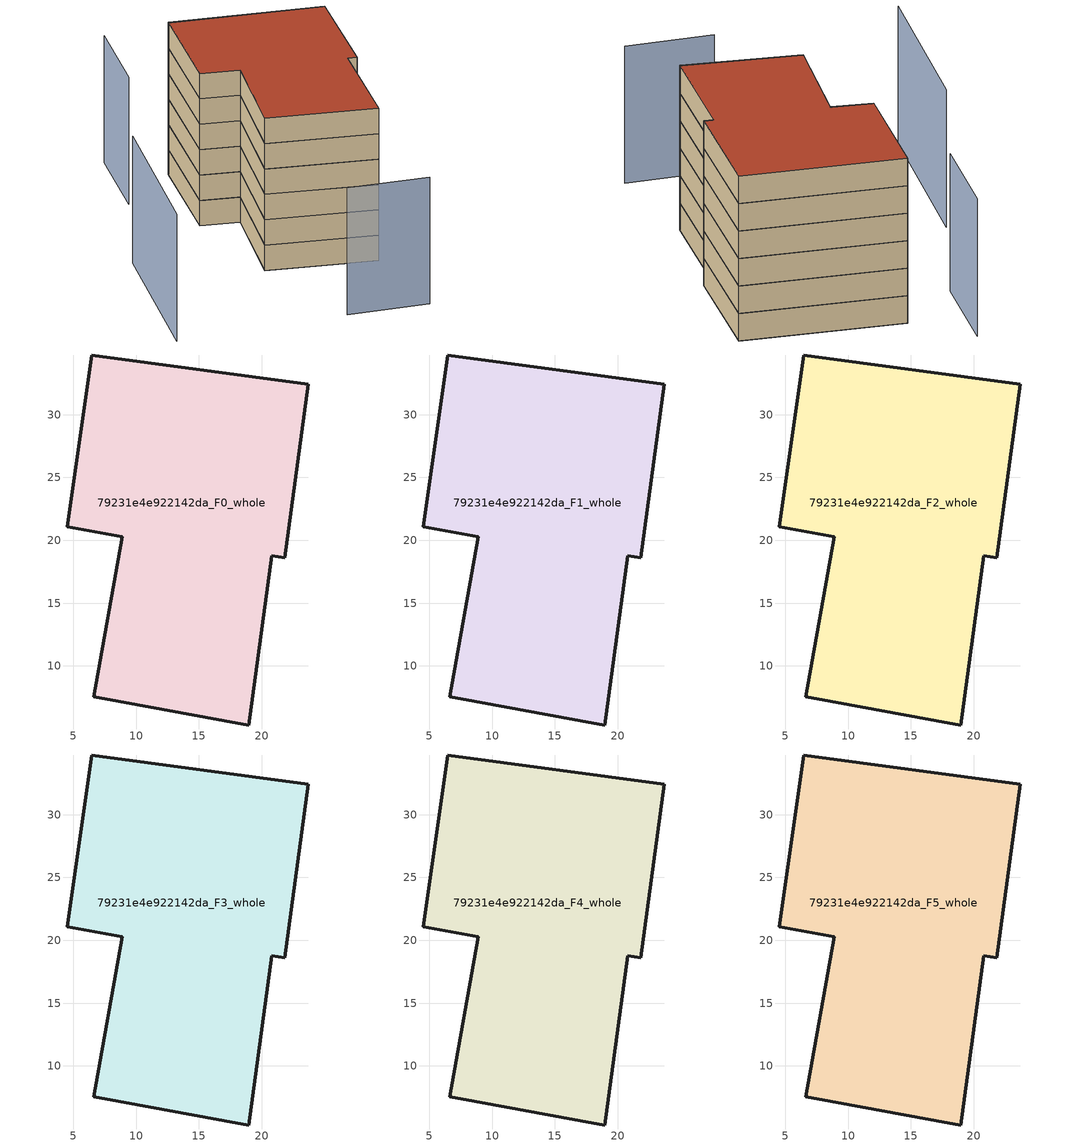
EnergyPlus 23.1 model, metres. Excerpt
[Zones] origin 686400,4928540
79231e4e922142da_F0_whole
 floor ground (EU_floor_Construction): 18.97,5.3 20.81,18.76 21.85,18.62 23.69,32.41 6.48,34.75 4.54,21.06 8.92,20.27 6.61,7.53 z0
 wall outside (EU_wall_Construction): 6.48,34.75 23.69,32.41 21.85,18.62 20.81,18.76 18.97,5.3 6.61,7.53 8.92,20.27 4.54,21.06 6.48,34.75 z0:3
79231e4e922142da_F1_whole
 floor to 79231e4e922142da_F0_whole (EU_floor_Construction): 18.97,5.3 20.8,18.76 21.85,18.62 23.69,32.41 6.48,34.75 4.53,21.06 8.92,20.27 6.61,7.53 z3
 wall outside (EU_wall_Construction): 6.48,34.75 23.69,32.41 21.85,18.62 20.81,18.76 18.97,5.3 6.61,7.53 8.92,20.27 4.54,21.06 6.48,34.75 z3:6
79231e4e922142da_F2_whole
 floor to 79231e4e922142da_F1_whole (EU_floor_Construction): 18.97,5.3 20.8,18.76 21.85,18.62 23.69,32.41 6.48,34.75 4.53,21.06 8.92,20.27 6.61,7.53 z6
 wall outside (EU_wall_Construction): 6.48,34.75 23.69,32.41 21.85,18.62 20.81,18.76 18.97,5.3 6.61,7.53 8.92,20.27 4.54,21.06 6.48,34.75 z6:9
79231e4e922142da_F3_whole
 floor to 79231e4e922142da_F2_whole (EU_floor_Construction): 18.97,5.3 20.8,18.76 21.85,18.62 23.69,32.41 6.48,34.75 4.53,21.06 8.92,20.27 6.61,7.53 z9
 wall outside (EU_wall_Construction): 6.48,34.75 23.69,32.41 21.85,18.62 20.81,18.76 18.97,5.3 6.61,7.53 8.92,20.27 4.54,21.06 6.48,34.75 z9:12
79231e4e922142da_F4_whole
 floor to 79231e4e922142da_F3_whole (EU_floor_Construction): 18.97,5.3 20.8,18.76 21.85,18.62 23.69,32.41 6.48,34.75 4.53,21.06 8.92,20.27 6.61,7.53 z12
 wall outside (EU_wall_Construction): 6.48,34.75 23.69,32.41 21.85,18.62 20.81,18.76 18.97,5.3 6.61,7.53 8.92,20.27 4.54,21.06 6.48,34.75 z12:15
79231e4e922142da_F5_whole
 floor to 79231e4e922142da_F4_whole (EU_floor_Construction): 18.97,5.3 20.8,18.76 21.85,18.62 23.69,32.41 6.48,34.75 4.53,21.06 8.92,20.27 6.61,7.53 z15
 wall outside (EU_wall_Construction): 6.48,34.75 23.69,32.41 21.85,18.62 20.81,18.76 18.97,5.3 6.61,7.53 8.92,20.27 4.54,21.06 6.48,34.75 z15:18
 roof outside (EU_roof_Construction): 23.69,32.41 21.85,18.62 20.81,18.76 18.97,5.3 6.61,7.53 8.92,20.27 4.54,21.06 6.48,34.75 z18
shading: 10.47,-6.52 19.76,-7.28 / -5.86,14.67 -9.13,-6 / 1.29,40.33 -0.37,29.19 z0:15
[Building]
EU S2 Campaign: North Axis=0; Terrain=City; Solar Distribution=FullExterior
[Site:Location]
Bologna: Latitude=44.5; Longitude=11.25; Time Zone=1; Elevation=37
[SizingPeriod:WeatherFileDays]
AnnualSizingPeriod: Begin Month=1; Begin Day of Month=1; End Month=12; End Day of Month=31; Day of Week for Start Day=Monday; Use Weather File Daylight Saving Period=No; Use Weather File Rain and Snow Indicators=No
[MATERIAL]
EU_InternalMass_Material: Roughness=MediumRough; Thickness=0.1; Conductivity=1; Density=1800; Specific Heat=900; Thermal Absorptance=0.9; Solar Absorptance=0.7; Visible Absorptance=0.7
[MATERIAL:NOMASS] Roughness=MediumRough; Thermal Absorptance=0.9; Solar Absorptance=0.7; Visible Absorptance=0.7
Name | Thermal Resistance
EU_wall_NoMass | 0.905828
EU_roof_NoMass | 0.37593
EU_floor_NoMass | 0.67114
[CONSTRUCTION]
EU_wall_Construction: EU_wall_NoMass
EU_roof_Construction: EU_roof_NoMass
EU_floor_Construction: EU_floor_NoMass
EU_InternalMass_Construction: EU_InternalMass_Material
[ZONE] Type=1; Multiplier=1; Ceiling Height=autocalculate; Volume=1217.72; Floor Area=autocalculate; Part of Total Floor Area=Yes
79231e4e922142da_F0_whole; 79231e4e922142da_F1_whole; 79231e4e922142da_F2_whole; 79231e4e922142da_F3_whole; 79231e4e922142da_F4_whole; 79231e4e922142da_F5_whole
[INTERNALMASS] Construction=EU_InternalMass_Construction; Surface Area=405.907
Name | Zone or ZoneList
79231e4e922142da_F0_whole_EU_InternalMass | 79231e4e922142da_F0_whole
79231e4e922142da_F1_whole_EU_InternalMass | 79231e4e922142da_F1_whole
79231e4e922142da_F2_whole_EU_InternalMass | 79231e4e922142da_F2_whole
79231e4e922142da_F3_whole_EU_InternalMass | 79231e4e922142da_F3_whole
79231e4e922142da_F4_whole_EU_InternalMass | 79231e4e922142da_F4_whole
79231e4e922142da_F5_whole_EU_InternalMass | 79231e4e922142da_F5_whole
[OTHEREQUIPMENT] Fuel Type=Electricity; Design Level Calculation Method=Watts/Area; Power per Zone Floor Area=1; Fraction Latent=0; Fraction Radiant=0; Fraction Lost=0; Carbon Dioxide Generation Rate=0; EndUse Subcategory=EU_Step8_InternalGains
Name | Zone or ZoneList or Space or SpaceList | Schedule
EU_Step8_InternalGain_79231e4e922142da_F0_whole_f000 | 79231e4e922142da_F0_whole | EU_Step8_GainSchedule_79231e4e922142da_F0_whole_f000
EU_Step8_InternalGain_79231e4e922142da_F1_whole_f000 | 79231e4e922142da_F1_whole | EU_Step8_GainSchedule_79231e4e922142da_F1_whole_f000
EU_Step8_InternalGain_79231e4e922142da_F2_whole_f000 | 79231e4e922142da_F2_whole | EU_Step8_GainSchedule_79231e4e922142da_F2_whole_f000
EU_Step8_InternalGain_79231e4e922142da_F3_whole_f000 | 79231e4e922142da_F3_whole | EU_Step8_GainSchedule_79231e4e922142da_F3_whole_f000
EU_Step8_InternalGain_79231e4e922142da_F4_whole_f000 | 79231e4e922142da_F4_whole | EU_Step8_GainSchedule_79231e4e922142da_F4_whole_f000
EU_Step8_InternalGain_79231e4e922142da_F5_whole_f000 | 79231e4e922142da_F5_whole | EU_Step8_GainSchedule_79231e4e922142da_F5_whole_f000
[ZONEVENTILATION:DESIGNFLOWRATE] Schedule=EU_AlwaysOn; Design Flow Rate Calculation Method=AirChanges/Hour; Air Changes per Hour=0.73129; Ventilation Type=Natural; Fan Pressure Rise=0; Fan Total Efficiency=1; Constant Term Coefficient=1; Temperature Term Coefficient=0; Velocity Term Coefficient=0; Velocity Squared Term Coefficient=0; Minimum Indoor Temperature=-100; Maximum Indoor Temperature=100; Delta Temperature=-100; Minimum Outdoor Temperature=-100; Maximum Outdoor Temperature=100; Maximum Wind Speed=40
Name | Zone or ZoneList or Space or SpaceList
EU_ConstantAir_79231e4e922142da_F0_whole | 79231e4e922142da_F0_whole
EU_ConstantAir_79231e4e922142da_F1_whole | 79231e4e922142da_F1_whole
EU_ConstantAir_79231e4e922142da_F2_whole | 79231e4e922142da_F2_whole
EU_ConstantAir_79231e4e922142da_F3_whole | 79231e4e922142da_F3_whole
EU_ConstantAir_79231e4e922142da_F4_whole | 79231e4e922142da_F4_whole
EU_ConstantAir_79231e4e922142da_F5_whole | 79231e4e922142da_F5_whole
[HVACTEMPLATE:THERMOSTAT] Constant Heating Setpoint=20; Constant Cooling Setpoint=50
EU_HeatOnly_79231e4e922142da_F0_whole; EU_HeatOnly_79231e4e922142da_F1_whole; EU_HeatOnly_79231e4e922142da_F2_whole; EU_HeatOnly_79231e4e922142da_F3_whole; EU_HeatOnly_79231e4e922142da_F4_whole; EU_HeatOnly_79231e4e922142da_F5_whole
[HVACTEMPLATE:ZONE:IDEALLOADSAIRSYSTEM] System Availability Schedule=EU_AlwaysOn; Maximum Heating Supply Air Temperature=50; Minimum Cooling Supply Air Temperature=13; Maximum Heating Supply Air Humidity Ratio=0.0156; Minimum Cooling Supply Air Humidity Ratio=0.0077; Heating Limit=NoLimit; Cooling Limit=NoLimit; Heating Availability Schedule=EU_AlwaysOn; Cooling Availability Schedule=EU_CoolingOff; Dehumidification Control Type=ConstantSensibleHeatRatio; Cooling Sensible Heat Ratio=0.7; Dehumidification Setpoint=60; Humidification Control Type=None; Humidification Setpoint=30; Outdoor Air Method=None; Outdoor Air Flow Rate per Person=0.00944; Outdoor Air Flow Rate per Zone Floor Area=0; Outdoor Air Flow Rate per Zone=0; Demand Controlled Ventilation Type=None; Outdoor Air Economizer Type=NoEconomizer; Heat Recovery Type=None; Sensible Heat Recovery Effectiveness=0.7; Latent Heat Recovery Effectiveness=0.65
Name | Template Thermostat
79231e4e922142da_F0_whole | EU_HeatOnly_79231e4e922142da_F0_whole
79231e4e922142da_F1_whole | EU_HeatOnly_79231e4e922142da_F1_whole
79231e4e922142da_F2_whole | EU_HeatOnly_79231e4e922142da_F2_whole
79231e4e922142da_F3_whole | EU_HeatOnly_79231e4e922142da_F3_whole
79231e4e922142da_F4_whole | EU_HeatOnly_79231e4e922142da_F4_whole
79231e4e922142da_F5_whole | EU_HeatOnly_79231e4e922142da_F5_whole
[SIZING:ZONE] Zone Cooling Design Supply Air Temperature Input Method=SupplyAirTemperature; Zone Cooling Design Supply Air Temperature=13; Zone Heating Design Supply Air Temperature Input Method=SupplyAirTemperature; Zone Heating Design Supply Air Temperature=50; Zone Cooling Design Supply Air Humidity Ratio=0.008; Zone Heating Design Supply Air Humidity Ratio=0.008; Cooling Design Air Flow Method=DesignDay; Cooling Design Air Flow Rate=0; Cooling Minimum Air Flow per Zone Floor Area=0.000762; Cooling Minimum Air Flow=0; Cooling Minimum Air Flow Fraction=0.2; Heating Design Air Flow Method=DesignDay; Heating Design Air Flow Rate=0; Heating Maximum Air Flow per Zone Floor Area=0.002032; Heating Maximum Air Flow=0.141576; Heating Maximum Air Flow Fraction=0.3; Account for Dedicated Outdoor Air System=No; Dedicated Outdoor Air System Control Strategy=NeutralSupplyAir; Dedicated Outdoor Air Low Setpoint Temperature for Design=autosize; Dedicated Outdoor Air High Setpoint Temperature for Design=autosize; Zone Load Sizing Method=Sensible Load Only No Latent Load; Zone Latent Cooling Design Supply Air Humidity Ratio Input Method=HumidityRatioDifference; Zone Cooling Design Supply Air Humidity Ratio Difference=0.005; Zone Latent Heating Design Supply Air Humidity Ratio Input Method=HumidityRatioDifference; Zone Humidification Design Supply Air Humidity Ratio Difference=0.005
79231e4e922142da_F0_whole; 79231e4e922142da_F1_whole; 79231e4e922142da_F2_whole; 79231e4e922142da_F3_whole; 79231e4e922142da_F4_whole; 79231e4e922142da_F5_whole
[SCHEDULE:CONSTANT]
Name | Hourly Value
EU_AlwaysOn | 1
EU_CoolingOff | 0
[SCHEDULE:FILE] Column Number=1; Rows to Skip at Top=0; Number of Hours of Data=8760; Column Separator=Comma; Interpolate to Timestep=No; Minutes per Item=60; Adjust Schedule for Daylight Savings=Yes
Name | File
EU_Step8_GainSchedule_79231e4e922142da_F0_whole_f000 | ../../schedules/79231e4e922142da/79231e4e922142da_F0_whole_f000_gain.csv
EU_Step8_GainSchedule_79231e4e922142da_F1_whole_f000 | ../../schedules/79231e4e922142da/79231e4e922142da_F1_whole_f000_gain.csv
EU_Step8_GainSchedule_79231e4e922142da_F2_whole_f000 | ../../schedules/79231e4e922142da/79231e4e922142da_F2_whole_f000_gain.csv
EU_Step8_GainSchedule_79231e4e922142da_F3_whole_f000 | ../../schedules/79231e4e922142da/79231e4e922142da_F3_whole_f000_gain.csv
EU_Step8_GainSchedule_79231e4e922142da_F4_whole_f000 | ../../schedules/79231e4e922142da/79231e4e922142da_F4_whole_f000_gain.csv
EU_Step8_GainSchedule_79231e4e922142da_F5_whole_f000 | ../../schedules/79231e4e922142da/79231e4e922142da_F5_whole_f000_gain.csv
